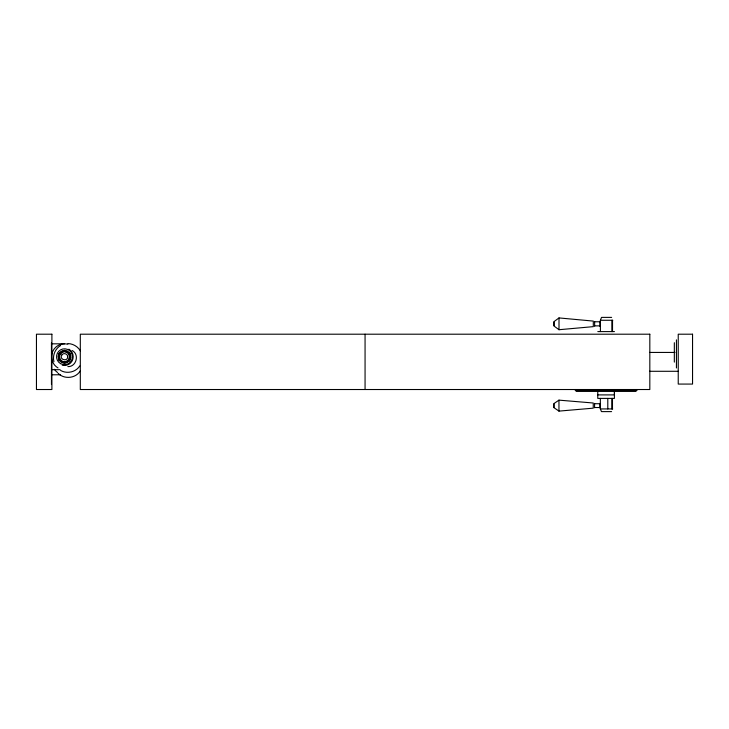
<?xml version="1.0" encoding="UTF-8"?>
<svg xmlns="http://www.w3.org/2000/svg" width="729" height="729" viewBox="0 0 729 729"><rect width="100%" height="100%" fill="white"/><g stroke="black" fill="none" stroke-linecap="round" stroke-linejoin="round"><path stroke-width="1.09" d="M58.994 359.926L59.924 354.112L64.498 350.403L69.993 353.574L69.064 359.388L64.498 363.106L58.994 359.926L58.994 353.574L64.498 350.403L68.225 353.018L69.774 356.754L69.064 354.112C66.804 350.23 62.001 351.424 58.994 353.574L59.924 359.388L64.498 363.106L69.492 360.582L69.756 356.882L68.608 359.989C66.175 363.297 61.801 361.812 58.994 359.926L59.924 359.388L61.856 361.329L64.498 362.031L69.492 360.582L68.608 359.989M67.733 356.618C67.843 362.176 58.83 359.679 61.783 354.959M69.064 354.112L69.993 353.574L64.498 351.469L61.856 352.18L59.896 354.176L59.213 356.754L59.924 359.388M600.404 331.595L600.404 320.268L601.516 317.388L611.631 317.388M61.71 355.141C63.241 352.225 68.043 353.72 67.742 356.982M79.753 365.931C75.852 372.2 66.968 374.132 60.644 370.46M80.19 371.043C75.606 378.524 64.143 379.536 58.092 373.275M636.946 389.523L635.934 391.409L576.238 391.409L575.217 389.523M60.644 345.5C55.149 348.717 52.315 355.552 53.928 361.712M559.006 317.926L553.794 321.771L553.794 325.872L559.006 329.718L593.306 326.647L593.306 321.088L559.006 317.926L559.006 329.718M558.961 400.139L553.748 403.72L553.748 407.529L558.961 411.11L593.251 408.167L593.251 403L558.961 400.139L558.961 411.11M67.852 366.623C76.345 367.006 79.716 354.412 72.171 350.494M600.404 320.268L612.752 320.268M594.636 321.771L599.903 321.771M594.636 325.872L599.903 325.872M597.807 331.595L614.456 331.595M51.458 343.824L64.498 343.824M649.484 352.435L674.945 352.435M51.458 369.676L60.152 369.676M649.484 371.289L678.271 371.289M51.896 374.788L60.589 374.788M575.217 390.462L636.946 390.462M597.807 394.899L614.456 394.899L614.456 391.519M594.582 403.72L599.858 403.72M594.582 407.529L599.858 407.529M600.359 398.399L600.359 408.933L612.697 408.933M611.585 411.612L601.461 411.612L600.359 408.933M67.852 343.578C72.918 343.66 77.711 346.43 80.327 350.777M58.994 353.574L59.896 354.176M676.439 339.851L676.439 367.981M674.334 342.712L674.334 362.113M614.41 390.963L614.41 398.399L597.762 398.399L597.762 390.963M612.524 320.268L612.524 331.595M612.478 398.399L612.478 408.933M611.868 320.268L611.868 331.595M611.813 398.399L611.813 408.933M607.795 398.399L607.795 408.933M599.903 321.407L599.903 326.237M599.858 403.383L599.858 407.866M594.636 321.535L594.636 326.209M594.582 403.41L594.582 407.757M554.076 322.1L554.076 325.544M554.022 404.021L554.022 407.229M365.065 334.201L365.065 389.523M64.498 350.403L64.498 351.469M64.498 362.031L64.498 363.106M51.458 342.922L51.458 384.411M58.028 367.945A12.931 12.931 0 0 1 67.843 344.261M68.872 349.164A8.766 8.766 0 0 1 62.229 365.211M57.518 372.455A12.931 12.931 0 0 1 54.338 369.275M69.993 359.926L68.991 361.247A6.351 6.351 0 0 1 58.53 358.923A6.351 6.351 0 0 1 65.045 350.421A6.351 6.351 0 0 1 69.993 359.926M51.896 334.201L36.45 334.201L36.45 389.523L51.896 389.523L51.896 334.201M649.821 334.201L80.308 334.201L80.308 389.523L649.821 389.523L649.821 334.201M692.55 334.201L678.234 334.201L678.234 384.074L692.55 384.074L692.55 334.201M60.525 363.625A7.937 7.937 0 0 0 72.435 356.754A7.937 7.937 0 0 0 60.525 349.874A7.937 7.937 0 0 0 60.525 363.625"/></g></svg>
